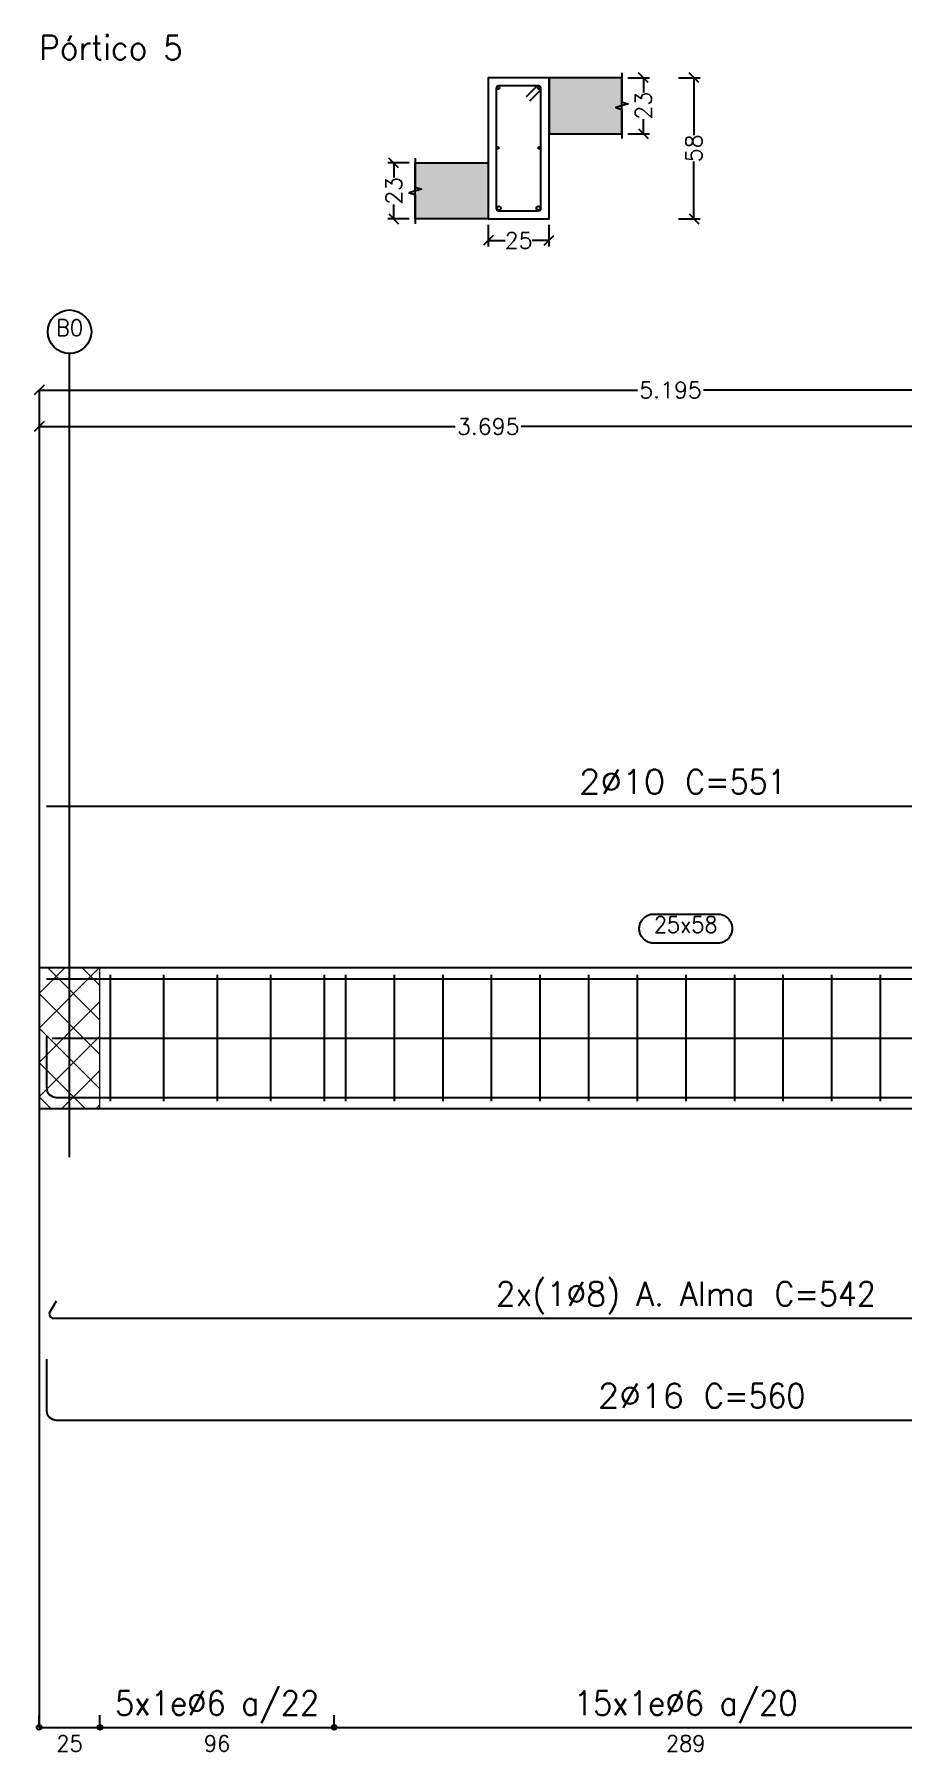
# Model space of a CAD drawing. Header units: millimetres. Extents: x 2071 to 2712, y 1262 to 1380.
# Drawn here: x 2435.7 to 2442.84, y 1295.78 to 1309.9 of the extents above; entities that cross this region are included whole.
import ezdxf
from ezdxf.enums import TextEntityAlignment as Align

# ---------------------------------------------------------------- set-up
doc = ezdxf.new("R2010")
doc.units = ezdxf.units.MM
doc.layers.add('.pormenores', color=8, linetype='Continuous')
doc.layers.add('POR_COT_COMPRIMENTO_PROJECTADO', color=122, linetype='Continuous', lineweight=0)
doc.layers.add('SEC_COTAS_SEC_DIM_VIGA', color=122, linetype='Continuous', lineweight=0)
doc.styles.add('CYPETXT_0.2_romans', font='ROMANS__.TTF', dxfattribs={"height": 0.133333})
doc.styles.add('CYPETXT_romans', font='ROMANS__.TTF', dxfattribs={"height": 0.2})
doc.dimstyles.new('cype_oblique', dxfattribs={"dimtxt": 0.18, "dimasz": 0.18, "dimexe": 0.05, "dimexo": 0.05, "dimgap": 0, "dimtad": 0, "dimdec": 4, "dimzin": 0, "dimdsep": 46, "dimtxsty": 'CYPETXT_0.2_romans', "dimblk": 'OBLIQUE', "dimtsz": 0.04, "dimcen": 0.09, "dimadec": 0, "dimazin": 0, "dimtfac": 1, "dimtdec": 4, "dimtofl": 0, "dimtmove": 2, "dimatfit": 3, "dimfxl": 1, "dimtolj": 1, "dimtzin": 0, "dimarcsym": 0})

# ---------------------------------------------------------------- blocks, each defined once
blk = doc.blocks.new('*D143')
at = {"layer": 'Defpoints', "color": 0, "transparency": 16777216}
for p in [(2439.436, 1308.383), (2439.936, 1308.383), (2439.936, 1308.205)]:
    blk.add_point(p, dxfattribs=at)
at = {"layer": 'SEC_COTAS_SEC_DIM_VIGA', "color": 0, "lineweight": -2, "transparency": 16777216}
for p, q in [((2439.436, 1308.333), (2439.436, 1308.155)), ((2439.936, 1308.333), (2439.936, 1308.155)), ((2439.476, 1308.245), (2439.396, 1308.165)), ((2439.436, 1308.205), (2439.576, 1308.205)), ((2439.936, 1308.205), (2439.797, 1308.205)), ((2439.896, 1308.165), (2439.976, 1308.245))]:
    blk.add_line(p, q, dxfattribs=at)
at = {"layer": 'SEC_COTAS_SEC_DIM_VIGA', "color": 0, "transparency": 16777216, "insert": (2439.686, 1308.205), "char_height": 0.1333, "attachment_point": 5, "style": 'CYPETXT_0.2_romans'}
blk.add_mtext('\\A1;25', dxfattribs=at)
blk = doc.blocks.new('_OBLIQUE')
at = {"color": 0, "linetype": 'ByBlock'}
blk.add_line((-0.5, -0.5), (0.5, 0.5), dxfattribs=at)
blk = doc.blocks.new('*D144')
at = {"layer": 'Defpoints', "color": 0, "transparency": 16777216}
for p in [(2438.659, 1308.843), (2438.836, 1308.843), (2438.836, 1308.383)]:
    blk.add_point(p, dxfattribs=at)
at = {"layer": 'SEC_COTAS_SEC_DIM_VIGA', "color": 0, "lineweight": -2, "transparency": 16777216}
for p, q in [((2438.786, 1308.843), (2438.609, 1308.843)), ((2438.699, 1308.803), (2438.619, 1308.883)), ((2438.659, 1308.843), (2438.659, 1308.723)), ((2438.659, 1308.383), (2438.659, 1308.502)), ((2438.786, 1308.383), (2438.609, 1308.383)), ((2438.619, 1308.423), (2438.699, 1308.343))]:
    blk.add_line(p, q, dxfattribs=at)
at = {"layer": 'SEC_COTAS_SEC_DIM_VIGA', "color": 0, "transparency": 16777216, "insert": (2438.659, 1308.613), "char_height": 0.1333, "attachment_point": 5, "rotation": 90, "style": 'CYPETXT_0.2_romans'}
blk.add_mtext('\\A1;23', dxfattribs=at)
blk = doc.blocks.new('*D145')
at = {"layer": 'Defpoints', "color": 0, "transparency": 16777216}
for p in [(2440.536, 1309.543), (2440.713, 1309.543), (2440.536, 1309.083)]:
    blk.add_point(p, dxfattribs=at)
at = {"layer": 'SEC_COTAS_SEC_DIM_VIGA', "color": 0, "lineweight": -2, "transparency": 16777216}
for p, q in [((2440.586, 1309.543), (2440.763, 1309.543)), ((2440.753, 1309.503), (2440.673, 1309.583)), ((2440.713, 1309.543), (2440.713, 1309.423)), ((2440.713, 1309.083), (2440.713, 1309.202)), ((2440.586, 1309.083), (2440.763, 1309.083)), ((2440.673, 1309.123), (2440.753, 1309.043))]:
    blk.add_line(p, q, dxfattribs=at)
at = {"layer": 'SEC_COTAS_SEC_DIM_VIGA', "color": 0, "transparency": 16777216, "insert": (2440.713, 1309.313), "char_height": 0.1333, "attachment_point": 5, "rotation": 90, "style": 'CYPETXT_0.2_romans'}
blk.add_mtext('\\A1;23', dxfattribs=at)
blk = doc.blocks.new('*D146')
at = {"layer": 'Defpoints', "color": 0, "transparency": 16777216}
for p in [(2440.952, 1309.543), (2441.129, 1309.543), (2440.952, 1308.383)]:
    blk.add_point(p, dxfattribs=at)
at = {"layer": 'SEC_COTAS_SEC_DIM_VIGA', "color": 0, "lineweight": -2, "transparency": 16777216}
for p, q in [((2441.002, 1309.543), (2441.179, 1309.543)), ((2441.169, 1309.503), (2441.089, 1309.583)), ((2441.129, 1309.543), (2441.129, 1309.072)), ((2441.129, 1308.383), (2441.129, 1308.853)), ((2441.002, 1308.383), (2441.179, 1308.383)), ((2441.089, 1308.423), (2441.169, 1308.343))]:
    blk.add_line(p, q, dxfattribs=at)
at = {"layer": 'SEC_COTAS_SEC_DIM_VIGA', "color": 0, "transparency": 16777216, "insert": (2441.129, 1308.963), "char_height": 0.1333, "attachment_point": 5, "rotation": 90, "style": 'CYPETXT_0.2_romans'}
blk.add_mtext('\\A1;58', dxfattribs=at)
blk = doc.blocks.new('*D150')
at = {"layer": 'Defpoints', "color": 0, "transparency": 16777216}
for p in [(2435.741, 1306.675), (2435.741, 1306.675), (2443.131, 1306.675)]:
    blk.add_point(p, dxfattribs=at)
at = {"layer": 'POR_COT_COMPRIMENTO_PROJECTADO', "color": 0, "lineweight": -2, "transparency": 16777216}
for p, q in [((2435.781, 1306.715), (2435.701, 1306.635)), ((2435.741, 1306.675), (2435.741, 1306.675)), ((2435.741, 1306.675), (2439.165, 1306.675)), ((2443.131, 1306.675), (2439.707, 1306.675)), ((2443.091, 1306.635), (2443.171, 1306.715)), ((2443.131, 1306.675), (2443.131, 1306.675))]:
    blk.add_line(p, q, dxfattribs=at)
at = {"layer": 'POR_COT_COMPRIMENTO_PROJECTADO', "color": 0, "transparency": 16777216, "insert": (2439.436, 1306.675), "char_height": 0.1333, "attachment_point": 5, "style": 'CYPETXT_0.2_romans'}
blk.add_mtext('\\A1;3.695', dxfattribs=at)
blk = doc.blocks.new('*D154')
at = {"layer": 'Defpoints', "color": 0, "transparency": 16777216}
for p in [(2435.741, 1306.975), (2435.741, 1306.975), (2446.131, 1306.975)]:
    blk.add_point(p, dxfattribs=at)
at = {"layer": 'POR_COT_COMPRIMENTO_PROJECTADO', "color": 0, "lineweight": -2, "transparency": 16777216}
for p, q in [((2435.781, 1307.015), (2435.701, 1306.935)), ((2435.741, 1306.975), (2435.741, 1306.975)), ((2435.741, 1306.975), (2440.665, 1306.975)), ((2446.131, 1306.975), (2441.207, 1306.975)), ((2446.091, 1306.935), (2446.171, 1307.015)), ((2446.131, 1306.975), (2446.131, 1306.975))]:
    blk.add_line(p, q, dxfattribs=at)
at = {"layer": 'POR_COT_COMPRIMENTO_PROJECTADO', "color": 0, "transparency": 16777216, "insert": (2440.936, 1306.975), "char_height": 0.1333, "attachment_point": 5, "style": 'CYPETXT_0.2_romans'}
blk.add_mtext('\\A1;5.195', dxfattribs=at)

msp = doc.modelspace()

# ---------------------------------------------------------------- hatches: boundary and pattern name
at = {"layer": '.pormenores', "true_color": 0xdad7d3}
for points in [[(2440.53614, 1309.54261), (2439.93614, 1309.54261), (2439.93614, 1309.08261), (2440.53614, 1309.08261)], [(2438.83614, 1308.84261), (2439.43614, 1308.84261), (2439.43614, 1308.38261), (2438.83614, 1308.38261)]]:
    msp.add_hatch(color=254, dxfattribs=at).paths.add_polyline_path(points, flags=0)

# ---------------------------------------------------------------- linework, layer by layer
at = {"layer": '.pormenores'}
for p, q in [((2435.99114, 1306.97472), (2435.99114, 1307.27472)), ((2435.74114, 1306.97472), (2435.74114, 1295.97601)), ((2435.74114, 1306.97472), (2435.74114, 1295.97601)), ((2435.99114, 1300.66511), (2435.99114, 1306.97472)), ((2435.74114, 1302.22511), (2435.74114, 1301.06511)), ((2436.24114, 1302.22511), (2443.13114, 1302.22511)), ((2436.32514, 1302.16511), (2436.32514, 1301.12511)), ((2436.76514, 1302.16511), (2436.76514, 1301.12511)), ((2437.20514, 1302.16511), (2437.20514, 1301.12511)), ((2437.64514, 1302.16511), (2437.64514, 1301.12511)), ((2438.08514, 1302.16511), (2438.08514, 1301.12511)), ((2438.26114, 1302.16511), (2438.26114, 1301.12511)), ((2438.66114, 1302.16511), (2438.66114, 1301.12511)), ((2439.06114, 1302.16511), (2439.06114, 1301.12511)), ((2439.46114, 1302.16511), (2439.46114, 1301.12511)), ((2439.86114, 1302.16511), (2439.86114, 1301.12511)), ((2440.26114, 1302.16511), (2440.26114, 1301.12511)), ((2440.66114, 1302.16511), (2440.66114, 1301.12511)), ((2441.06114, 1302.16511), (2441.06114, 1301.12511)), ((2441.46114, 1302.16511), (2441.46114, 1301.12511)), ((2441.86114, 1302.16511), (2441.86114, 1301.12511)), ((2442.26114, 1302.16511), (2442.26114, 1301.12511)), ((2442.66114, 1302.16511), (2442.66114, 1301.12511)), ((2436.24114, 1301.06511), (2443.13114, 1301.06511)), ((2435.74114, 1295.97601), (2435.74114, 1296.07601)), ((2436.24114, 1295.97601), (2436.24114, 1296.07601)), ((2438.16914, 1295.97601), (2438.16914, 1296.07601))]:
    msp.add_line(p, q, dxfattribs=at)
at = {"layer": '.pormenores', "lineweight": 0}
for p, q in [((2435.74114, 1301.72755), (2436.23871, 1302.22511)), ((2435.74114, 1302.01039), (2435.95586, 1302.22511)), ((2436.24114, 1301.79323), (2435.80927, 1302.22511)), ((2436.24114, 1302.07607), (2436.09211, 1302.22511)), ((2436.24114, 1301.51039), (2435.74114, 1302.01039)), ((2435.74114, 1301.4447), (2436.24114, 1301.9447)), ((2436.24114, 1301.22755), (2435.74114, 1301.72755)), ((2435.74114, 1301.16186), (2436.24114, 1301.66186)), ((2436.12074, 1301.06511), (2435.74114, 1301.4447)), ((2435.92723, 1301.06511), (2436.24114, 1301.37902)), ((2435.8379, 1301.06511), (2435.74114, 1301.16186)), ((2436.21008, 1301.06511), (2436.24114, 1301.09618))]:
    msp.add_line(p, q, dxfattribs=at)
at = {"layer": '.pormenores'}
for points in [[(2439.93614, 1309.54261), (2439.43614, 1309.54261), (2439.43614, 1308.38261), (2439.93614, 1308.38261), (2439.93614, 1309.54261)], [(2441.32314, 1302.66511), (2441.33116, 1302.66484), (2441.33914, 1302.66404), (2441.34705, 1302.6627), (2441.35485, 1302.66084), (2441.36251, 1302.65847), (2441.36999, 1302.65559), (2441.37727, 1302.65221), (2441.3843, 1302.64836), (2441.39106, 1302.64404), (2441.39751, 1302.63928), (2441.40364, 1302.63411), (2441.4094, 1302.62853), (2441.41478, 1302.62258), (2441.41975, 1302.61629), (2441.42429, 1302.60968), (2441.42838, 1302.60278), (2441.43199, 1302.59562), (2441.43513, 1302.58824), (2441.43776, 1302.58066), (2441.43988, 1302.57293), (2441.44147, 1302.56507), (2441.44254, 1302.55712), (2441.44308, 1302.54912), (2441.44308, 1302.5411), (2441.44254, 1302.5331), (2441.44147, 1302.52515), (2441.43988, 1302.51729), (2441.43776, 1302.50956), (2441.43513, 1302.50198), (2441.43199, 1302.4946), (2441.42838, 1302.48744), (2441.42429, 1302.48054), (2441.41975, 1302.47393), (2441.41478, 1302.46763), (2441.4094, 1302.46169), (2441.40364, 1302.45611), (2441.39751, 1302.45093), (2441.39106, 1302.44618), (2441.3843, 1302.44186), (2441.37727, 1302.43801), (2441.36999, 1302.43463), (2441.36251, 1302.43175), (2441.35485, 1302.42937), (2441.34705, 1302.42751), (2441.33914, 1302.42618), (2441.33116, 1302.42538), (2441.32314, 1302.42511), (2440.79914, 1302.42511), (2440.79113, 1302.42538), (2440.78315, 1302.42618), (2440.77524, 1302.42751), (2440.76744, 1302.42937), (2440.75978, 1302.43175), (2440.7523, 1302.43463), (2440.74502, 1302.43801), (2440.73799, 1302.44186), (2440.73123, 1302.44618), (2440.72477, 1302.45093), (2440.71865, 1302.45611), (2440.71289, 1302.46169), (2440.70751, 1302.46763), (2440.70254, 1302.47393), (2440.698, 1302.48054), (2440.69391, 1302.48744), (2440.69029, 1302.4946), (2440.68716, 1302.50198), (2440.68453, 1302.50956), (2440.68241, 1302.51729), (2440.68082, 1302.52515), (2440.67975, 1302.5331), (2440.67921, 1302.5411), (2440.67921, 1302.54912), (2440.67975, 1302.55712), (2440.68082, 1302.56507), (2440.68241, 1302.57293), (2440.68453, 1302.58066), (2440.68716, 1302.58824), (2440.69029, 1302.59562), (2440.69391, 1302.60278), (2440.698, 1302.60968), (2440.70254, 1302.61629), (2440.70751, 1302.62258), (2440.71289, 1302.62853), (2440.71865, 1302.63411), (2440.72477, 1302.63928), (2440.73123, 1302.64404), (2440.73799, 1302.64836), (2440.74502, 1302.65221), (2440.7523, 1302.65559), (2440.75978, 1302.65847), (2440.76744, 1302.66084), (2440.77524, 1302.6627), (2440.78315, 1302.66404), (2440.79113, 1302.66484), (2440.79914, 1302.66511), (2441.32314, 1302.66511)]]:
    msp.add_lwpolyline(points, close=True, dxfattribs=at)
for points in [[(2439.77885, 1309.35421), (2439.8637, 1309.43906), (2439.86644, 1309.44239), (2439.86847, 1309.4462), (2439.86972, 1309.45032), (2439.87014, 1309.45461), (2439.86972, 1309.45891), (2439.86847, 1309.46303), (2439.86644, 1309.46684), (2439.8637, 1309.47017), (2439.86037, 1309.47291), (2439.85656, 1309.47494), (2439.85244, 1309.47619), (2439.84814, 1309.47661), (2439.52414, 1309.47661), (2439.51572, 1309.47494), (2439.50859, 1309.47017), (2439.50382, 1309.46303), (2439.50214, 1309.45461), (2439.50214, 1308.47061), (2439.50382, 1308.4622), (2439.50859, 1308.45506), (2439.51572, 1308.45029), (2439.52414, 1308.44861), (2439.84814, 1308.44861), (2439.85656, 1308.45029), (2439.8637, 1308.45506), (2439.86847, 1308.4622), (2439.87014, 1308.47061), (2439.87014, 1309.45461), (2439.86972, 1309.45891), (2439.86847, 1309.46303), (2439.86644, 1309.46684), (2439.8637, 1309.47017), (2439.86037, 1309.47291), (2439.85656, 1309.47494), (2439.85244, 1309.47619), (2439.84814, 1309.47661), (2439.8447, 1309.47634), (2439.84135, 1309.47554), (2439.83816, 1309.47422), (2439.83521, 1309.47241), (2439.83259, 1309.47017), (2439.74773, 1309.38532)], [(2440.53614, 1309.54261), (2439.93614, 1309.54261), (2439.93614, 1309.08261), (2440.53614, 1309.08261)], [(2440.53614, 1309.58261), (2440.53614, 1309.34261), (2440.58614, 1309.32761), (2440.48614, 1309.29761), (2440.53614, 1309.28261), (2440.53614, 1309.04261)], [(2438.83614, 1308.88261), (2438.83614, 1308.64261), (2438.88614, 1308.62761), (2438.78614, 1308.59761), (2438.83614, 1308.58261), (2438.83614, 1308.34261)], [(2438.83614, 1308.84261), (2439.43614, 1308.84261), (2439.43614, 1308.38261), (2438.83614, 1308.38261)], [(2435.80114, 1303.55326), (2446.27114, 1303.55326), (2446.29028, 1303.54946), (2446.3065, 1303.53862), (2446.31734, 1303.5224), (2446.32114, 1303.50326), (2446.32114, 1303.05326)], [(2435.74114, 1302.22511), (2436.24114, 1302.22511)], [(2435.80114, 1302.13311), (2446.27114, 1302.13311), (2446.29028, 1302.1293), (2446.3065, 1302.11846), (2446.31734, 1302.10224), (2446.32114, 1302.08311), (2446.32114, 1301.63311)], [(2435.80114, 1301.65711), (2435.80114, 1301.23711), (2435.80723, 1301.20649), (2435.82458, 1301.18054), (2435.85053, 1301.1632), (2435.88114, 1301.15711), (2446.50114, 1301.15711)], [(2435.84733, 1301.64511), (2446.27496, 1301.64511)], [(2435.74114, 1301.06511), (2436.24114, 1301.06511)], [(2435.88114, 1299.48001), (2435.82424, 1299.38144), (2435.82702, 1299.36565), (2435.83504, 1299.35176), (2435.84733, 1299.34144), (2446.27496, 1299.34144), (2446.28724, 1299.35176), (2446.29526, 1299.36565), (2446.29805, 1299.38144), (2446.24114, 1299.48001)], [(2435.80114, 1299.00318), (2435.80114, 1298.58318), (2435.80723, 1298.55257), (2435.82458, 1298.52662), (2435.85053, 1298.50927), (2435.88114, 1298.50318), (2446.50114, 1298.50318)], [(2435.74114, 1295.97601), (2436.24114, 1295.97601), (2436.24114, 1296.07601)], [(2436.24114, 1295.97601), (2438.16914, 1295.97601), (2438.16914, 1296.07601)], [(2438.16914, 1295.97601), (2443.95314, 1295.97601), (2443.95314, 1296.07601)]]:
    msp.add_lwpolyline(points, dxfattribs=at)
at = {"layer": '.pormenores', "color": 254, "true_color": 0xdad7d3}
for points in [[(2440.53614, 1309.54261), (2439.93614, 1309.54261), (2439.93614, 1309.08261), (2440.53614, 1309.08261)], [(2438.83614, 1308.84261), (2439.43614, 1308.84261), (2439.43614, 1308.38261), (2438.83614, 1308.38261)]]:
    msp.add_lwpolyline(points, close=True, dxfattribs=at)
at = {"layer": '.pormenores', "lineweight": 0}
msp.add_lwpolyline([(2435.74114, 1302.22511), (2435.74114, 1301.06511), (2436.24114, 1301.06511), (2436.24114, 1302.22511), (2435.74114, 1302.22511)], close=True, dxfattribs=at)
at = {"layer": '.pormenores'}
for centre, radius in [((2439.51814, 1309.46061), 0.01), ((2439.85414, 1309.46061), 0.01), ((2439.51614, 1308.96561), 0.008), ((2439.85614, 1308.96561), 0.008), ((2439.52414, 1308.47061), 0.016), ((2439.84814, 1308.47061), 0.016), ((2435.99114, 1307.454), 0.17928), ((2435.74114, 1295.97601), 0.02), ((2436.24114, 1295.97601), 0.02), ((2436.24114, 1295.97601), 0.02), ((2438.16914, 1295.97601), 0.02), ((2438.16914, 1295.97601), 0.02)]:
    msp.add_circle(centre, radius, dxfattribs=at)

# ---------------------------------------------------------------- texts
at = {"layer": '.pormenores', "style": 'CYPETXT_romans'}
for s, height, width, p, p2 in [('Pórtico 5', 0.2, 0.808977, (2435.74114, 1309.69061), (2436.92314, 1309.69061)), ('B0', 0.133333, 0.770018, (2435.88014, 1307.42067), (2436.10214, 1307.42067)), ('2%%c10', 0.2, 0.945763, (2440.18214, 1303.65326), (2440.89314, 1303.65326)), (' C=551', 0.2, 0.754144, (2440.93314, 1303.65326), (2441.89014, 1303.65326)), ('25x58', 0.133333, 0.840683, (2440.79914, 1302.51178), (2441.32314, 1302.51178)), ('2x(1%%c8) A. Alma', 0.2, 0.822807, (2439.49764, 1299.44144), (2441.62764, 1299.44144)), (' C=542', 0.2, 0.754144, (2441.66764, 1299.44144), (2442.62464, 1299.44144)), ('2%%c16', 0.2, 0.945763, (2440.33714, 1298.60318), (2441.04814, 1298.60318)), (' C=560', 0.2, 0.754144, (2441.08814, 1298.60318), (2442.04514, 1298.60318)), ('5x1e%%c6 a/22', 0.2, 0.810704, (2436.36514, 1296.07601), (2438.04514, 1296.07601)), ('15x1e%%c6 a/20', 0.2, 0.813276, (2440.14014, 1296.07601), (2441.98214, 1296.07601)), ('25', 0.133333, 0.840941, (2435.88314, 1295.77601), (2436.09914, 1295.77601)), ('96', 0.133333, 0.840941, (2437.09714, 1295.77601), (2437.31314, 1295.77601)), ('289', 0.133333, 0.840941, (2440.89914, 1295.77601), (2441.22314, 1295.77601))]:
    msp.add_text(s, height=height, dxfattribs=dict(at, width=width)).set_placement(p, p2, align=Align.FIT)

# ---------------------------------------------------------------- dimensions: what is measured, and where the dimension line sits
at = {"layer": '.pormenores'}
for p1, p2, distance, text, picture, middle in [((2440.53614, 1309.08261), (2440.53614, 1309.54261), -0.17733, '23', '*D145', (2440.71348, 1309.31261)), ((2440.95214, 1308.38261), (2440.95214, 1309.54261), -0.17733, '58', '*D146', (2441.12948, 1308.96261)), ((2438.83614, 1308.38261), (2438.83614, 1308.84261), 0.17733, '23', '*D144', (2438.65881, 1308.61261)), ((2439.43614, 1308.38261), (2439.93614, 1308.38261), -0.17733, '25', '*D143', (2439.68614, 1308.20528))]:
    dim = msp.add_aligned_dim(p1=p1, p2=p2, distance=distance, text=text, dimstyle='cype_oblique', dxfattribs=at)
    dim.commit()
    dim.dimension.update_dxf_attribs({"geometry": picture, "text_midpoint": middle})
for p1, p2, text, picture, middle in [((2446.13114, 1306.97472), (2435.74114, 1306.97472), '5.195', '*D154', (2440.93614, 1306.97472)), ((2443.13114, 1306.67472), (2435.74114, 1306.67472), '3.695', '*D150', (2439.43614, 1306.67472))]:
    dim = msp.add_aligned_dim(p1=p1, p2=p2, distance=0, text=text, dimstyle='cype_oblique', override={"dimexe": 0, "dimexo": 0}, dxfattribs=at)
    dim.commit()
    dim.dimension.update_dxf_attribs({"geometry": picture, "text_midpoint": middle})

doc.saveas('drawing.dxf')
